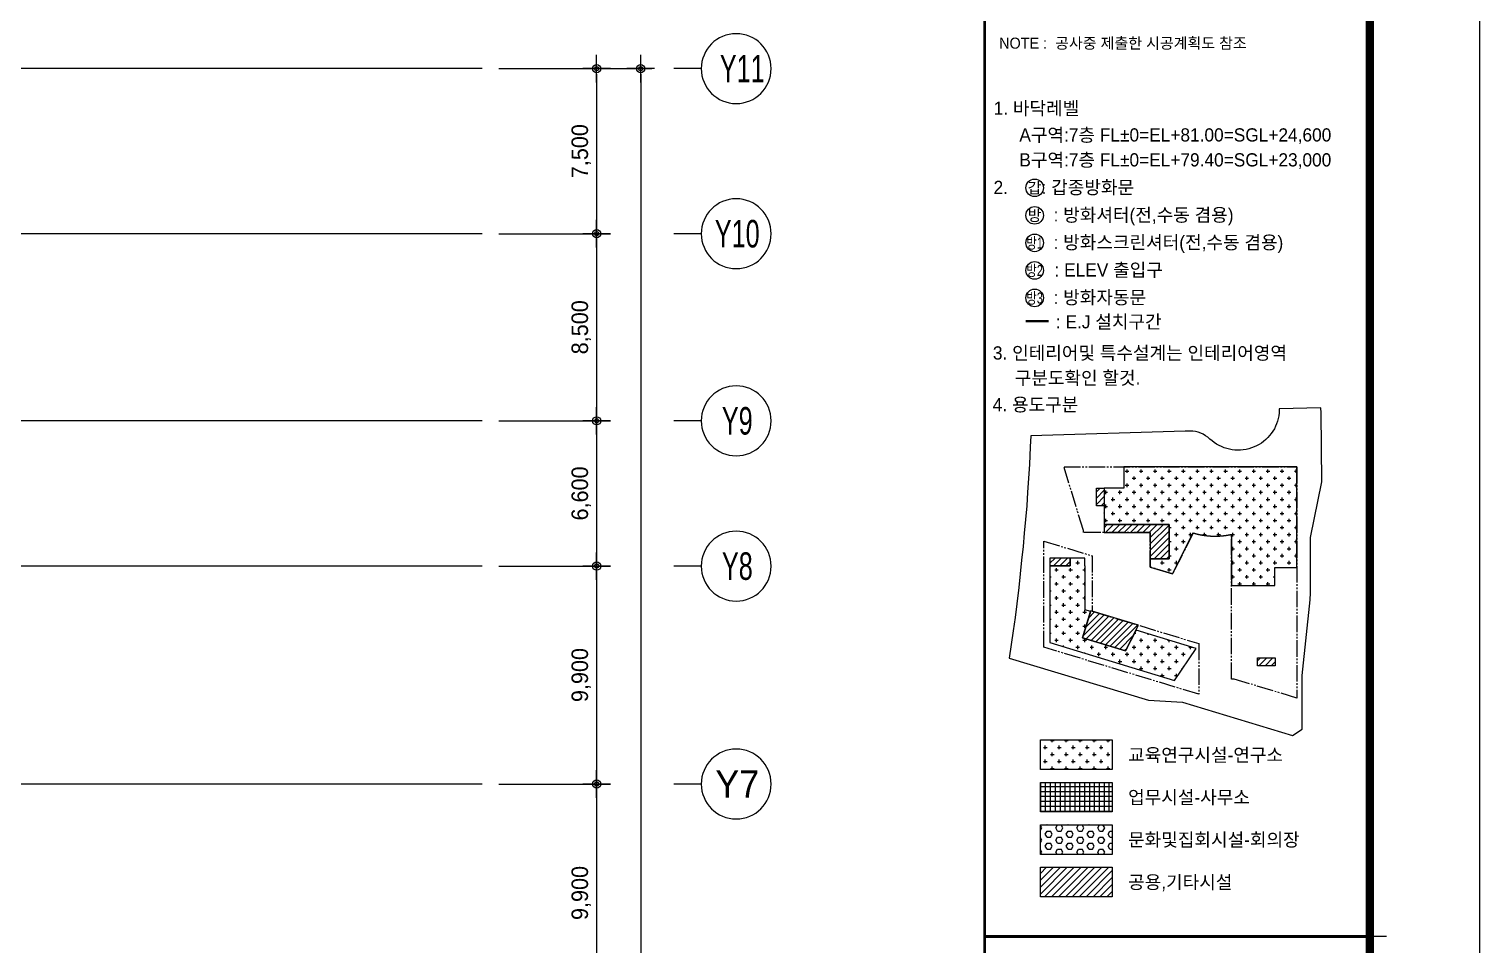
# Model space of a CAD drawing. Header units: metres. Extents: x 854089 to 1083578, y 553449 to 701949.
# Drawn here: x 998444 to 1064339, y 627314 to 668926 of the extents above; entities that cross this region are included whole.
import ezdxf
from ezdxf.enums import TextEntityAlignment as Align

# ---------------------------------------------------------------- set-up
doc = ezdxf.new("R2010")
doc.units = ezdxf.units.M
doc.header["$LTSCALE"] = 300
for name, pattern in [('H2', [0.5, 0.25, -0.25]), ('SITE$0$ACAD$0$DASHED', [19.05, 12.7, -6.35]), ('SITE$0$PROPERTY', [37.5, 25, -2.5, 2.5, -2.5, 2.5, -2.5])]:
    doc.linetypes.add(name, pattern=pattern)
doc.layers.get('Defpoints').update_dxf_attribs({"color": 8})
for name, color, linetype in [('001dmp-FORM', 7, 'Continuous'), ('A-CEN-1', 1, 'Continuous'), ('A-DIM', 7, 'Continuous'), ('A-GRID-DIMS', 14, 'Continuous'), ('A-TXT', 3, 'Continuous'), ('DIM', 7, 'Continuous'), ('INT', 117, 'Continuous'), ('SITE$0$C-PROP', 72, 'SITE$0$ACAD$0$DASHED'), ('soland', 8, 'Continuous'), ('Text-갑', 7, 'Continuous'), ('Text-방', 7, 'Continuous')]:
    doc.layers.add(name, color=color, linetype=linetype)
doc.styles.add('TEXT(돋음)', font='')
doc.styles.add('돋움', font='')
doc.styles.get('TEXT(돋음)').set_extended_font_data('Dotum')
doc.styles.get('돋움').set_extended_font_data('Dotum')
doc.dimstyles.new('DIM250', dxfattribs={"dimscale": 250, "dimtxt": 3, "dimasz": 1, "dimexe": 2, "dimexo": 3, "dimgap": 1, "dimtad": 1, "dimdec": 0, "dimzin": 0, "dimdsep": 46, "dimlunit": 6, "dimtxsty": 'TEXT(돋음)', "dimblk": 'Z_DOT', "dimcen": 2.5, "dimdle": 2, "dimclrd": 256, "dimclre": 256, "dimclrt": 3, "dimadec": 0, "dimazin": 0, "dimtfac": 1, "dimtdec": 0, "dimtix": 1, "dimtmove": 2, "dimatfit": 3, "dimldrblk": 'Z_DOT', "dimfxl": 1, "dimtolj": 1, "dimtzin": 0, "dimarcsym": 0})

# ---------------------------------------------------------------- blocks, each defined once
blk = doc.blocks.new('주열마킹')
blk.add_line((0, 5), (0, 0))
blk.add_circle((0, 11.35), 6.35)
at = {"color": 3, "style": '돋움'}
blk.add_attdef('NO', text='', height=5, dxfattribs=at).set_placement((0, 11.35), align=Align.MIDDLE_CENTER)
blk = doc.blocks.new('Z_DOT')
at = {"layer": 'DIM', "color": 7}
for p, q in [((-2.5, 0), (2.5, 0)), ((0, -2.5), (0, 2.5))]:
    blk.add_line(p, q, dxfattribs=at)
for radius in [0.75, 0.375]:
    blk.add_circle((0, 0), radius, dxfattribs=at)
blk = doc.blocks.new('*D79')
at = {"layer": 'A-DIM', "lineweight": -2, "transparency": 16777216}
for p, q in [((1019773, 667127), (1026723, 667127)), ((1026223, 666877), (1026223, 583637)), ((1019773, 583387), (1026723, 583387))]:
    blk.add_line(p, q, dxfattribs=at)
at = {"layer": 'Defpoints', "color": 0, "transparency": 16777216}
for p in [(1019023, 667127), (1019023, 583387), (1026223, 583387)]:
    blk.add_point(p, dxfattribs=at)
at = {"layer": 'A-DIM', "lineweight": -2, "transparency": 16777216, "xscale": 250, "yscale": 250, "zscale": 250}
for p, rotation in [((1026223, 667127), 90), ((1026223, 583387), 270)]:
    blk.add_blockref('Z_DOT', p, dxfattribs=dict(at, rotation=rotation))
at = {"layer": 'A-DIM', "color": 3, "transparency": 16777216, "insert": (1025526, 625257), "char_height": 750, "attachment_point": 5, "rotation": 90, "style": 'TEXT(돋음)'}
blk.add_mtext('\\A1;83,740', dxfattribs=at)
blk = doc.blocks.new('*D90')
at = {"layer": 'A-DIM', "lineweight": -2, "transparency": 16777216}
for p, q in [((1019773, 667127), (1024723, 667127)), ((1024223, 666877), (1024223, 659877)), ((1019773, 659627), (1024723, 659627))]:
    blk.add_line(p, q, dxfattribs=at)
at = {"layer": 'Defpoints', "color": 0, "transparency": 16777216}
for p in [(1019023, 667127), (1019023, 659627), (1024223, 659627)]:
    blk.add_point(p, dxfattribs=at)
at = {"layer": 'A-DIM', "lineweight": -2, "transparency": 16777216, "xscale": 250, "yscale": 250, "zscale": 250}
for p, rotation in [((1024223, 667127), 90), ((1024223, 659627), 270)]:
    blk.add_blockref('Z_DOT', p, dxfattribs=dict(at, rotation=rotation))
at = {"layer": 'A-DIM', "color": 3, "transparency": 16777216, "insert": (1023526, 663377), "char_height": 750, "attachment_point": 5, "rotation": 90, "style": 'TEXT(돋음)'}
blk.add_mtext('\\A1;7,500', dxfattribs=at)
blk = doc.blocks.new('*D91')
at = {"layer": 'A-DIM', "lineweight": -2, "transparency": 16777216}
for p, q in [((1019773, 659627), (1024723, 659627)), ((1024223, 659377), (1024223, 651377)), ((1019773, 651127), (1024723, 651127))]:
    blk.add_line(p, q, dxfattribs=at)
at = {"layer": 'Defpoints', "color": 0, "transparency": 16777216}
for p in [(1019023, 659627), (1019023, 651127), (1024223, 651127)]:
    blk.add_point(p, dxfattribs=at)
at = {"layer": 'A-DIM', "lineweight": -2, "transparency": 16777216, "xscale": 250, "yscale": 250, "zscale": 250}
for p, rotation in [((1024223, 659627), 90), ((1024223, 651127), 270)]:
    blk.add_blockref('Z_DOT', p, dxfattribs=dict(at, rotation=rotation))
at = {"layer": 'A-DIM', "color": 3, "transparency": 16777216, "insert": (1023526, 655377), "char_height": 750, "attachment_point": 5, "rotation": 90, "style": 'TEXT(돋음)'}
blk.add_mtext('\\A1;8,500', dxfattribs=at)
blk = doc.blocks.new('*D92')
at = {"layer": 'A-DIM', "lineweight": -2, "transparency": 16777216}
for p, q in [((1019773, 651127), (1024723, 651127)), ((1024223, 650877), (1024223, 644777)), ((1019773, 644527), (1024723, 644527))]:
    blk.add_line(p, q, dxfattribs=at)
at = {"layer": 'Defpoints', "color": 0, "transparency": 16777216}
for p in [(1019023, 651127), (1019023, 644527), (1024223, 644527)]:
    blk.add_point(p, dxfattribs=at)
at = {"layer": 'A-DIM', "lineweight": -2, "transparency": 16777216, "xscale": 250, "yscale": 250, "zscale": 250}
for p, rotation in [((1024223, 651127), 90), ((1024223, 644527), 270)]:
    blk.add_blockref('Z_DOT', p, dxfattribs=dict(at, rotation=rotation))
at = {"layer": 'A-DIM', "color": 3, "transparency": 16777216, "insert": (1023526, 647827), "char_height": 750, "attachment_point": 5, "rotation": 90, "style": 'TEXT(돋음)'}
blk.add_mtext('\\A1;6,600', dxfattribs=at)
blk = doc.blocks.new('*D93')
at = {"layer": 'A-DIM', "lineweight": -2, "transparency": 16777216}
for p, q in [((1019773, 644527), (1024723, 644527)), ((1024223, 644277), (1024223, 634877)), ((1019773, 634627), (1024723, 634627))]:
    blk.add_line(p, q, dxfattribs=at)
at = {"layer": 'Defpoints', "color": 0, "transparency": 16777216}
for p in [(1019023, 644527), (1019023, 634627), (1024223, 634627)]:
    blk.add_point(p, dxfattribs=at)
at = {"layer": 'A-DIM', "lineweight": -2, "transparency": 16777216, "xscale": 250, "yscale": 250, "zscale": 250}
for p, rotation in [((1024223, 644527), 90), ((1024223, 634627), 270)]:
    blk.add_blockref('Z_DOT', p, dxfattribs=dict(at, rotation=rotation))
at = {"layer": 'A-DIM', "color": 3, "transparency": 16777216, "insert": (1023526, 639577), "char_height": 750, "attachment_point": 5, "rotation": 90, "style": 'TEXT(돋음)'}
blk.add_mtext('\\A1;9,900', dxfattribs=at)
blk = doc.blocks.new('*D94')
at = {"layer": 'A-DIM', "lineweight": -2, "transparency": 16777216}
for p, q in [((1019773, 634627), (1024723, 634627)), ((1024223, 634377), (1024223, 624977)), ((1019773, 624727), (1024723, 624727))]:
    blk.add_line(p, q, dxfattribs=at)
at = {"layer": 'Defpoints', "color": 0, "transparency": 16777216}
for p in [(1019023, 634627), (1019023, 624727), (1024223, 624727)]:
    blk.add_point(p, dxfattribs=at)
at = {"layer": 'A-DIM', "lineweight": -2, "transparency": 16777216, "xscale": 250, "yscale": 250, "zscale": 250}
for p, rotation in [((1024223, 634627), 90), ((1024223, 624727), 270)]:
    blk.add_blockref('Z_DOT', p, dxfattribs=dict(at, rotation=rotation))
at = {"layer": 'A-DIM', "color": 3, "transparency": 16777216, "insert": (1023526, 629677), "char_height": 750, "attachment_point": 5, "rotation": 90, "style": 'TEXT(돋음)'}
blk.add_mtext('\\A1;9,900', dxfattribs=at)
blk = doc.blocks.new('xref-sheet(건축)')
at = {"layer": '001dmp-FORM'}
blk.add_line((8240, 2970), (8210, 2970), dxfattribs=at)
at = {"layer": '001dmp-FORM', "color": 30}
blk.add_lwpolyline([(8410, 5940), (0, 5940), (0, 0), (8410, 0)], close=True, dxfattribs=at)
at = {"layer": '001dmp-FORM', "const_width": 15}
blk.add_lwpolyline([(300, 200), (300, 5740), (8210, 5740), (8210, 200)], close=True, dxfattribs=at)
at = {"layer": '001dmp-FORM', "const_width": 5}
for points in [[(7510, 200), (7510, 5740)], [(7510, 2970), (8210, 2970)]]:
    blk.add_lwpolyline(points, dxfattribs=at)
at = {"layer": '001dmp-FORM', "color": 3, "linetype": 'Continuous', "style": '돋움'}
blk.add_text('NOTE :  공사중 제출한 시공계획도 참조', height=20, dxfattribs=at).set_placement((7536.5, 4583.4))

msp = doc.modelspace()

# ---------------------------------------------------------------- hatches: boundary and pattern name
at = {"layer": 'soland'}
h = msp.add_hatch(dxfattribs=at)
h.set_pattern_fill('CROSS', color=256, scale=80, style=0)
h.set_pattern_definition([(0, (-1248411.07, 1117638.3), (320, 320), [160, -480]), (90, (-1248331.07, 1117558.3), (-320, 320), [160, -480])])
edge = h.paths.add_edge_path()
edge.add_line((1055029.4, 644467.3), (1056021.4, 644467.3))
edge.add_line((1056021.4, 644467.3), (1056021.4, 649031.1))
edge.add_line((1056021.4, 649031.1), (1048160.6, 649031.1))
edge.add_line((1048160.6, 649031.1), (1048160.6, 648067.3))
edge.add_line((1048160.6, 648067.3), (1047273.2, 648067.3))
edge.add_line((1047273.2, 648067.3), (1047273.2, 646939.1))
edge.add_line((1047273.2, 646939.1), (1047273.2, 646939.2))
edge.add_line((1047273.2, 646939.2), (1047273.2, 646414.2))
edge.add_line((1047273.2, 646414.2), (1050223.2, 646414.2))
edge.add_line((1050223.2, 646414.2), (1050223.2, 644857.9))
edge.add_line((1050223.2, 644857.9), (1049365.4, 644857.9))
edge.add_line((1049365.4, 644857.9), (1049365.4, 644481.7))
edge.add_line((1049365.4, 644481.7), (1050375.1, 644175.4))
edge.add_line((1050375.1, 644175.4), (1051316.1, 646031.5))
edge.add_arc((1052310.7, 649401.6), 3513.8, 253.557502, 268.129506)
edge.add_arc((1052310.7, 649401.6), 3513.8, 268.129431, 282.195657)
edge.add_line((1053053, 645967.1), (1053053, 643645.4))
edge.add_line((1053053, 643645.4), (1055029.4, 643645.4))
edge.add_line((1055029.4, 643645.4), (1055029.4, 644467.3))
h.paths.add_polyline_path([(1046287.6, 641269.8), (1046651.4, 642468.9), (1046413.8, 642541), (1046413.8, 644532.9), (1046398.2, 644532.9), (1046398.2, 644889.2), (1045729.4, 644889.2), (1045729.4, 644532.9), (1044823.2, 644532.9), (1044823.2, 644532.9), (1044807.6, 644532.9), (1044807.6, 641049.4), (1050461.4, 639333.8), (1051453.4, 640789.7), (1048729.1, 641616.4), (1048718.7, 641619.6), (1048245.5, 640675.6)])
h = msp.add_hatch(dxfattribs=at)
h.set_pattern_fill('ANSI31', color=256, scale=200, style=0)
h.set_pattern_definition([(45, (-1248411.07, 1117638.3), (-141.421356, 141.421356), [])])
h.paths.add_polyline_path([(1046916.9, 648064.2), (1047273.2, 648064.2), (1047273.2, 647264.2), (1046916.9, 647264.2)])
h.paths.add_polyline_path([(1050223.2, 646414.2), (1047273.2, 646414.2), (1047273.2, 646050.2), (1049365.4, 646050.2), (1049365.4, 644857.9), (1050223.2, 644857.9)])
h.paths.add_polyline_path([(1055035.7, 640357.9), (1055035.7, 640001.7), (1054235.7, 640001.7), (1054235.7, 640357.9)])
h.paths.add_polyline_path([(1048828.8, 641839.2), (1046730.9, 642475.7), (1046660, 642497.2), (1046287.6, 641269.8), (1048245.5, 640675.6)])
h.paths.add_polyline_path([(1045729.4, 644889.2), (1044807.6, 644889.2), (1044807.6, 644532.9), (1044823.2, 644532.9), (1044823.2, 644532.9), (1045729.4, 644532.9)])
h = msp.add_hatch(dxfattribs=at)
h.set_pattern_fill('CROSS', color=256, scale=50, style=0)
h.set_pattern_definition([(0, (433649.17, 534055.1), (317.5, 317.5), [158.75, -476.25]), (90, (433728.54, 533975.72), (-317.5, 317.5), [158.75, -476.25])])
h.paths.add_polyline_path([(1044372.7, 636629.2), (1047641.3, 636629.2), (1047641.3, 635284.7), (1044372.7, 635284.7)])
h = msp.add_hatch(dxfattribs=at)
h.set_pattern_fill('NET', color=256, scale=70, style=0)
h.set_pattern_definition([(0, (433649.17, 534055.1), (0, 222.25), []), (90, (433649.17, 534055.1), (-222.25, 1e-14), [])])
h.paths.add_polyline_path([(1044372.7, 634702.6), (1047641.3, 634702.6), (1047641.3, 633358.1), (1044372.7, 633358.1)])
h = msp.add_hatch(dxfattribs=at)
h.set_pattern_fill('HEX', color=256, scale=50, style=0)
h.set_pattern_definition([(0, (433649.17, 534055.1), (0, 274.963), [158.75, -317.5]), (120, (433649.17, 534055.1), (-238.12494, -137.4815), [158.75, -317.5]), (60, (433807.92, 534055.1), (-238.12494, 137.4815), [158.75, -317.5])])
h.paths.add_polyline_path([(1044372.7, 632776), (1047641.3, 632776), (1047641.3, 631431.6), (1044372.7, 631431.6)])
h = msp.add_hatch(dxfattribs=at)
h.set_pattern_fill('ANSI31', color=256, scale=70, style=0)
h.set_pattern_definition([(45, (433649.17, 534055.1), (-157.15448, 157.15448), [])])
h.paths.add_polyline_path([(1044372.7, 630849.4), (1047641.3, 630849.4), (1047641.3, 629505), (1044372.7, 629505)])

# ---------------------------------------------------------------- linework, layer by layer
at = {"color": 252, "linetype": 'H2', "const_width": 100}
msp.add_lwpolyline([(1043705.7, 655653.4), (1044749.4, 655653.4)], dxfattribs=at)
at = {"layer": 'A-CEN-1', "linetype": 'Continuous'}
for p, q in [((1019023.5, 667126.6), (880541.6, 667126.6)), ((1019023.5, 659626.6), (880541.6, 659626.6)), ((1019023.5, 651126.6), (880541.6, 651126.6)), ((1019023.5, 644526.6), (880541.6, 644526.6)), ((1019023.5, 634626.6), (928890, 634626.6))]:
    msp.add_line(p, q, dxfattribs=at)
at = {"layer": 'A-TXT'}
for points in [[(1044372.7, 636629.2), (1047641.3, 636629.2), (1047641.3, 635284.7), (1044372.7, 635284.7)], [(1044372.7, 634702.6), (1047641.3, 634702.6), (1047641.3, 633358.1), (1044372.7, 633358.1)], [(1044372.7, 632776), (1047641.3, 632776), (1047641.3, 631431.6), (1044372.7, 631431.6)], [(1044372.7, 630849.4), (1047641.3, 630849.4), (1047641.3, 629505), (1044372.7, 629505)]]:
    msp.add_lwpolyline(points, close=True, dxfattribs=at)
at = {"layer": 'INT'}
msp.add_lwpolyline([(1046730.9, 642475.7), (1046660, 642497.2), (1046287.6, 641269.8), (1048245.5, 640675.6), (1048828.8, 641839.2)], dxfattribs=at)
at = {"layer": 'SITE$0$C-PROP', "color": 8, "linetype": 'SITE$0$PROPERTY', "ltscale": 300}
for points in [[(1043938.8, 650449.4), (1043912.9, 649949.9), (1043873.3, 649138), (1043796.4, 647891.6), (1043756.4, 647269.5), (1043704, 646650), (1043644.9, 646029.8), (1043585.4, 645412.5), (1043523.1, 644794.7), (1043460.1, 644174.4), (1043388.8, 643556.8), (1043300, 642815), (1043225.1, 642198.5), (1043145.8, 641580.7), (1043054.9, 640967.8), (1042964.2, 640350.9), (1049280.2, 638431.2), (1050831.9, 638351.8), (1055827.3, 636832.7), (1056259, 637116.9), (1056269.3, 639551.9), (1056623.6, 642996.7), (1056645.5, 643305.2), (1056635.2, 645830.3), (1057153.5, 648355.9), (1057122.7, 651485.1), (1057115.4, 651720.2), (1055222.4, 651664.1), (1055222.1, 651608), (1055218.5, 651486.1), (1055203.2, 651360), (1055178.3, 651236.9), (1055145.5, 651113.6), (1055105.1, 650995.3), (1055056.4, 650879.5), (1055000, 650764.7), (1054934.1, 650656.9), (1054862.9, 650553.2), (1054784.1, 650454.6), (1054699.2, 650361.7), (1054609.1, 650273.1), (1054512.9, 650190.2), (1054411.4, 650115.6), (1054303.8, 650050.7), (1054192.5, 649990.8), (1054077, 649938.8), (1053959.8, 649893.8), (1053838.5, 649856.6), (1053715.8, 649827.7), (1053590.5, 649807.5), (1053464.6, 649797.9), (1053339.3, 649794.7), (1053213, 649800.9), (1053086.6, 649815), (1052962.7, 649837.5), (1052839.9, 649867.6), (1052718.4, 649906.3), (1052602.3, 649953.9), (1052488.3, 650008.6), (1052377.8, 650070.2), (1052273, 650141.7), (1052171.7, 650216.1), (1052073, 650294.9), (1051980.1, 650379.8), (1051878.1, 650451.8), (1051770.3, 650513.8), (1051655.6, 650566.2), (1051538.8, 650607.4), (1051417.6, 650638.3), (1051293.8, 650656.8), (1051167.6, 650659.1), (1051078.3, 650657.9), (1050951.8, 650655)], [(1046916.9, 648064.2), (1047273.2, 648064.2), (1047273.2, 647264.2), (1046916.9, 647264.2)], [(1050223.2, 646414.2), (1047273.2, 646414.2), (1047273.2, 646050.2), (1049365.4, 646050.2), (1049365.4, 644857.9), (1050223.2, 644857.9)], [(1046287.6, 641269.8), (1046651.4, 642468.9), (1046413.8, 642541), (1046413.8, 644532.9), (1046398.2, 644532.9), (1046398.2, 644889.2), (1045729.4, 644889.2), (1045729.4, 644532.9), (1044823.2, 644532.9), (1044823.2, 644532.9), (1044807.6, 644532.9), (1044807.6, 641049.4), (1050461.4, 639333.8), (1051453.4, 640789.7), (1048729.1, 641616.4), (1048729.1, 641616.4), (1048718.7, 641619.6), (1048245.5, 640675.6)], [(1045729.4, 644889.2), (1044807.6, 644889.2), (1044807.6, 644532.9), (1044823.2, 644532.9), (1044823.2, 644532.9), (1045729.4, 644532.9)], [(1048828.8, 641839.2), (1046730.9, 642475.7), (1046660, 642497.2), (1046287.6, 641269.8), (1048245.5, 640675.6)], [(1055035.7, 640357.9), (1055035.7, 640001.7), (1054235.7, 640001.7), (1054235.7, 640357.9)]]:
    msp.add_lwpolyline(points, close=True, dxfattribs=at)
at = {"layer": 'SITE$0$C-PROP', "color": 5, "linetype": 'SITE$0$PROPERTY', "ltscale": 0.1}
msp.add_lwpolyline([(1045448.6, 649031.1), (1056021.4, 649031.1), (1056021.4, 638531.5), (1053168.6, 639397.2), (1053053, 639397.2), (1053053, 645967.1, -0.1256117), (1051316.1, 646031.5), (1050375.1, 644175.4), (1049365.4, 644481.7), (1049365.4, 646050.2), (1046329.4, 646050.2), (1046329.4, 646139.9)], format="xyb", close=True, dxfattribs=at)
at = {"layer": 'SITE$0$C-PROP', "color": 8, "linetype": 'SITE$0$PROPERTY', "ltscale": 300}
msp.add_lwpolyline([(1055029.4, 644467.3), (1056021.4, 644467.3), (1056021.4, 649031.1), (1048160.6, 649031.1), (1048160.6, 648067.3), (1047273.2, 648067.3), (1047273.2, 646939.1), (1047273.2, 646939.2), (1047273.2, 646414.2), (1050223.2, 646414.2), (1050223.2, 644857.9), (1049365.4, 644857.9), (1049365.4, 644481.7), (1050375.1, 644175.4), (1051316.1, 646031.5, 0.0636682), (1052196, 645889.7, 0.0614527), (1053053, 645967.1), (1053053, 643645.4), (1055029.4, 643645.4)], format="xyb", close=True, dxfattribs=at)
msp.add_lwpolyline([(1055029.4, 644467.3), (1056021.4, 644467.3), (1056021.4, 649031.1), (1048160.6, 649031.1), (1048160.6, 648067.3), (1047273.2, 648067.3), (1047273.2, 646939.1), (1047273.2, 646939.2), (1047273.2, 646414.2), (1050223.2, 646414.2), (1050223.2, 644857.9), (1049365.4, 644857.9), (1049365.4, 644481.7), (1050375.1, 644175.4), (1051316.1, 646031.5, 0.0636682), (1052196, 645889.7, 0.0614527), (1053053, 645967.1), (1053053, 643645.4), (1055029.4, 643645.4)], format="xyb", close=True, dxfattribs=at)
at = {"layer": 'SITE$0$C-PROP', "color": 5, "linetype": 'SITE$0$PROPERTY', "ltscale": 0.1}
msp.add_lwpolyline([(1044527.9, 645662.1), (1046730.9, 644993.6), (1046730.9, 642475.7), (1051574.4, 641006), (1051574.4, 638703.8), (1044527.9, 640842)], close=True, dxfattribs=at)
at = {"layer": 'Text-갑', "color": 1}
msp.add_circle((1044114.4, 661710.2), 400, dxfattribs=at)
at = {"layer": 'Text-방', "color": 1}
for centre in [(1044114.4, 660460.2), (1044114.4, 659210.2), (1044114.4, 657960.2), (1044114.4, 656710.2)]:
    msp.add_circle(centre, 400, dxfattribs=at)

# ---------------------------------------------------------------- block references
at = {"xscale": 24.9999912600033, "yscale": 24.9999912364292, "zscale": 24.99999123690949}
msp.add_blockref('xref-sheet(건축)', (854089, 553449.2), dxfattribs=at)
at = {"layer": 'A-GRID-DIMS'}
ref = msp.add_blockref('주열마킹', (1027723.5, 667126.6, 0), dxfattribs=dict(at, xscale=-250.0000000006985, yscale=250, zscale=250, rotation=269.9999997682538))
ref.add_attrib('NO', 'Y11', dxfattribs={"layer": '0', "color": 3, "height": 1250, "rotation": 360, "style": '돋움', "width": 0.7}).set_placement((1030836.4, 667126.6, 0), align=Align.MIDDLE_CENTER)
ref = msp.add_blockref('주열마킹', (1027723.5, 659626.6, 0), dxfattribs=dict(at, xscale=-250.0000000006985, yscale=250, zscale=250, rotation=269.9999997682538))
ref.add_attrib('NO', 'Y10', dxfattribs={"layer": '0', "color": 3, "height": 1250, "rotation": 360, "style": '돋움', "width": 0.7}).set_placement((1030607.3, 659626.6, 0), align=Align.MIDDLE_CENTER)
ref = msp.add_blockref('주열마킹', (1027723.5, 651126.6, 0), dxfattribs=dict(at, xscale=-250.0000000006985, yscale=250, zscale=250, rotation=269.9999997682538))
ref.add_attrib('NO', 'Y9', dxfattribs={"layer": '0', "color": 3, "height": 1250, "rotation": 360, "style": '돋움', "width": 0.7}).set_placement((1030609.7, 651126.6, 0), align=Align.MIDDLE_CENTER)
ref = msp.add_blockref('주열마킹', (1027723.5, 644526.6, 0), dxfattribs=dict(at, xscale=-250.0000000006985, yscale=250, zscale=250, rotation=269.9999997682538))
ref.add_attrib('NO', 'Y8', dxfattribs={"layer": '0', "color": 3, "height": 1250, "rotation": 360, "style": '돋움', "width": 0.7}).set_placement((1030612, 644526.6, 0), align=Align.MIDDLE_CENTER)
ref = msp.add_blockref('주열마킹', (1027723.5, 634626.6, 0), dxfattribs=dict(at, xscale=-250.0000000006985, yscale=250, zscale=250, rotation=269.9999997682538))
ref.add_attrib('NO', 'Y7', dxfattribs={"layer": '0', "color": 3, "height": 1250, "rotation": 360, "style": '돋움'}).set_placement((1030609.6, 634626.6, 0), align=Align.MIDDLE_CENTER)

# ---------------------------------------------------------------- texts
at = {"layer": 'A-TXT', "style": '돋움'}
for s, p in [('1. 바닥레벨', (1042254.4, 665028.5)), ('1. 바닥레벨', (1042254.4, 665028.5)), ('A구역:7층 FL%%P0=EL+81.00=SGL+24,600', (1043419.7, 663815.3)), ('B구역:7층 FL%%P0=EL+79.40=SGL+23,000', (1043419.7, 662682.3))]:
    msp.add_text(s, height=600, rotation=360, dxfattribs=at).set_placement(p)
for s, p in [('2.       : 갑종방화문', (1042249.3, 661432)), (': 방화셔터(전,수동 겸용)', (1044975.5, 660182)), (': 방화스크린셔터(전,수동 겸용)', (1044975.5, 658932)), (': ELEV 출입구', (1045017.2, 657682)), (': 방화자동문', (1044975.5, 656432)), (': E.J 설치구간', (1045079.6, 655326)), ('3. 인테리어및 특수설계는 인테리어영역 ', (1042218.3, 653911.8)), ('구분도확인 할것.', (1043210.1, 652775)), ('4. 용도구분', (1042210.7, 651564)), ('교육연구시설-연구소', (1048358.3, 635649.2)), ('업무시설-사무소', (1048358.3, 633722.7)), ('문화및집회시설-회의장', (1048358.3, 631796.1)), ('공용,기타시설', (1048358.3, 629869.5))]:
    msp.add_text(s, height=600, dxfattribs=at).set_placement(p)
at = {"layer": 'Text-갑', "style": 'TEXT(돋음)'}
msp.add_text('갑', height=500, dxfattribs=at).set_placement((1044114.4, 661704.8), align=Align.MIDDLE_CENTER)
at = {"layer": 'Text-방', "style": 'TEXT(돋음)'}
msp.add_text('방', height=500, dxfattribs=at).set_placement((1044114.4, 660454.8), align=Align.MIDDLE_CENTER)
at = {"layer": 'Text-방', "style": 'TEXT(돋음)', "width": 0.75}
for s, p in [('방1', (1044114.4, 659204.8)), ('방2', (1044114.4, 657954.8)), ('방3', (1044114.4, 656704.8))]:
    msp.add_text(s, height=500, dxfattribs=at).set_placement(p, align=Align.MIDDLE_CENTER)

# ---------------------------------------------------------------- dimensions: what is measured, and where the dimension line sits
at = {"layer": 'A-DIM'}
for base, p1, p2, picture, middle in [((1026223.5, 583386.9, 0), (1019023.5, 667126.6, 0), (1019023.5, 583386.9, 0), '*D79', (1025525.7, 625256.8, 0)), ((1024223.5, 659626.6, 0), (1019023.5, 667126.6, 0), (1019023.5, 659626.6, 0), '*D90', (1023525.7, 663376.6, 0)), ((1024223.5, 651126.6, 0), (1019023.5, 659626.6, 0), (1019023.5, 651126.6, 0), '*D91', (1023525.7, 655376.6, 0)), ((1024223.5, 644526.6, 0), (1019023.5, 651126.6, 0), (1019023.5, 644526.6, 0), '*D92', (1023525.7, 647826.6, 0)), ((1024223.5, 634626.6, 0), (1019023.5, 644526.6, 0), (1019023.5, 634626.6, 0), '*D93', (1023525.7, 639576.6, 0)), ((1024223.5, 624726.6, 0), (1019023.5, 634626.6, 0), (1019023.5, 624726.6, 0), '*D94', (1023525.7, 629676.6, 0))]:
    dim = msp.add_linear_dim(base=base, p1=p1, p2=p2, angle=90, dimstyle='DIM250', dxfattribs=at)
    dim.commit()
    dim.dimension.update_dxf_attribs({"geometry": picture, "text_midpoint": middle})

doc.saveas('drawing.dxf')
